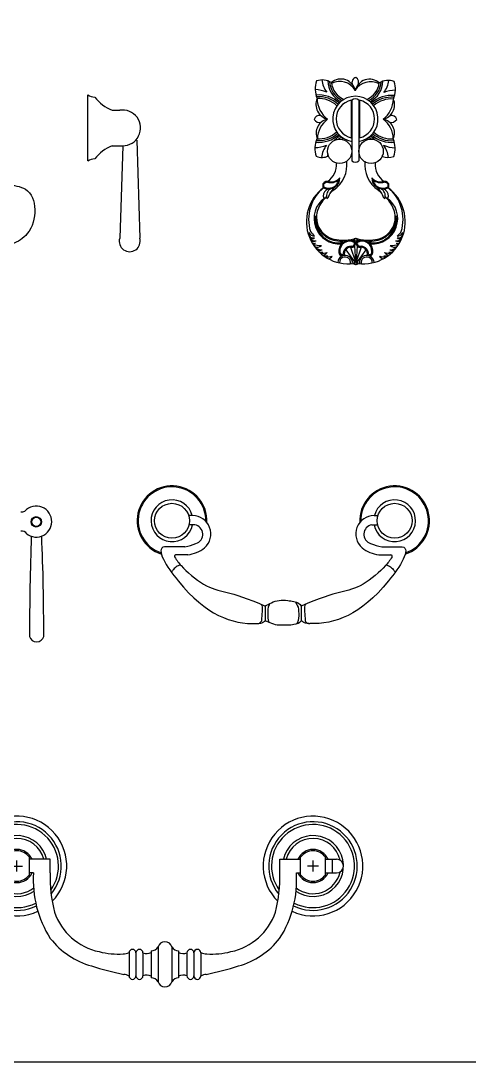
# Model space of a CAD drawing. Header units: millimetres. Extents: x -159347 to -158123, y -76894 to -75818.
# Drawn here: x -159120.2 to -158991.6, y -76894.1 to -76595.7 of the extents above; entities that cross this region are included whole.
import ezdxf

# ---------------------------------------------------------------- set-up
doc = ezdxf.new("R2010")
doc.units = ezdxf.units.MM
doc.header["$LTSCALE"] = 2
doc.header["$MEASUREMENT"] = 0
doc.layers.get('0').update_dxf_attribs({"linetype": 'CONTINUOUS'})
doc.layers.get('Defpoints').update_dxf_attribs({"linetype": 'CONTINUOUS'})
doc.layers.add('7主线', color=7, linetype='CONTINUOUS')
doc.layers.add('9细线', color=9, linetype='CONTINUOUS')
doc.layers.add('标注', color=7, linetype='CONTINUOUS', lineweight=25)

# ---------------------------------------------------------------- blocks, each defined once
blk = doc.blocks.new('A$C1F253A89')
for p, q in [((10.54821359550715, 36.45615993195179), (7.373178994953379, 36.45615993195179)), ((8.563803994956286, 32.48740993195179), (8.563803994956286, 36.45615993195179)), ((10.54821359550715, 31.96172703919274), (10.54821359550715, 36.98184282471085)), ((14.1200885955086, 32.8842849319517), (14.1200885955086, 36.05928493195188)), ((17.69196359550642, 31.96172703919274), (17.69196359550642, 36.98184282471085)), ((23.64508859550642, 36.45615993195179), (17.69196359550642, 36.45615993195179)), ((23.64508859550642, 32.48740993195179), (23.64508859550642, 36.45615993195179)), ((89.4950885954904, 36.45615993195179), (95.4482135954904, 36.45615993195179)), ((89.4950885954904, 32.48740993195179), (89.4950885954904, 36.45615993195179)), ((95.4482135954904, 31.96172703919274), (95.4482135954904, 36.98184282471085)), ((99.02008859548825, 32.8842849319517), (99.02008859548825, 36.05928493195188)), ((102.5919635954897, 31.96172703919274), (102.5919635954897, 36.98184282471085)), ((102.5919635954897, 36.45615993195179), (105.7669981960434, 36.45615993195179)), ((104.5763731960405, 32.48740993195179), (104.5763731960405, 36.45615993195179)), ((5.388838595507875, 34.48350328293327), (5.388838595507875, 34.46006658096985)), ((12.53258859550715, 34.47178493195179), (15.70758859550642, 34.47178493195179)), ((100.6075885954897, 34.47178493195179), (97.43258859549042, 34.47178493195179)), ((107.7513385954889, 34.48350328293327), (107.7513385954889, 34.46006658096985)), ((10.54821359550715, 32.48740993195179), (7.373178994953379, 32.48740993195179)), ((18.88258859550933, 32.48740993195179), (17.69196359550642, 32.48740993195179)), ((94.2575885954875, 32.48740993195179), (95.4482135954904, 32.48740993195179)), ((102.5919635954897, 32.48740993195179), (105.7669981960434, 32.48740993195179)), ((46.25893697909577, 9.598570119685515), (46.25893697909577, 3.002531792121772)), ((48.25893697910306, 9.598570119685515), (48.25893697909214, 3.002531792122681)), ((50.25893697910305, 9.598570119685515), (50.25893697909579, 3.002531792116768)), ((52.64773453867475, 10.15740558804782), (52.64773453866382, 2.443696323760375)), ((54.57008859549842, 11.28989213521117), (54.57008859550569, 1.311209776571103)), ((58.57008859549842, 11.28989213521026), (58.57008859549842, 1.311209776591113)), ((60.49244265232211, 10.15740558804782), (60.49244265233301, 2.443696323760375)), ((62.88124021189378, 9.598570119685515), (62.88124021190107, 3.002531792116768)), ((64.88124021189378, 9.598570119685515), (64.88124021190468, 3.002531792122681)), ((66.88124021190103, 9.598570119685515), (66.88124021190103, 3.002531792121772))]:
    blk.add_line(p, q)
for centre, radius, start, end in [((14.1200885955086, 34.47178493195179), 14.2875, 314.991079530778, 294.7798865348313), ((99.02008859548825, 34.47178493195179), 14.2875, 245.2201134651687, 225.008920469222), ((14.1200885955086, 34.47178493195179), 12.7, 320.5411481191632, 295.9898273331093), ((14.1200885955086, 34.47178493195179), 11.90625, 324.4244678678556, 296.876236507007), ((99.02008859548825, 34.47178493195179), 12.7, 244.0101726668907, 219.4588518808369), ((99.02008859548825, 34.47178493195179), 11.90625, 243.123763492993, 215.5755321321445), ((14.1200885955086, 34.47178493195179), 8.73125, 13.13655878697399, 304.5124029505994), ((14.1200885955086, 34.47178493195179), 7.9375, 14.477512185879, 167.5461270112089), ((99.02008859548825, 34.47178493195179), 8.73125, 235.4875970494006, 166.863441213026), ((99.02008859548825, 34.47178493195179), 7.9375, 12.45387298879107, 165.522487814121), ((14.1200885955086, 34.47178493195179), 4.762499999999998, 24.62431835225878, 155.3756816477411), ((14.1200885955086, 34.47178493195179), 4.365624999999996, 35.09680122767179, 144.9031987723282), ((99.02008859548825, 34.47178493195179), 4.762499999999998, 24.62431835225878, 155.3756816477411), ((99.02008859548825, 34.47178493195179), 4.365624999999996, 35.09680122767179, 144.9031987723282), ((7.373178994953379, 34.47178493195179), 1.98437500000001, 90, 270), ((105.7669981960434, 34.47178493195179), 1.98437500000001, 270, 90), ((14.1200885955086, 34.47178493195179), 7.9375, 192.453872988791, 307.8119634110415), ((14.1200885955086, 34.47178493195179), 4.762499999999998, 204.6243183522588, 335.3756816477412), ((14.1200885955086, 34.47178493195179), 4.365624999999996, 215.0968012276718, 324.9031987723282), ((49.59721769495899, 30.35200694781634), 30.78877046297277, 176.0229694142603, 212.722961053662), ((65.05017281903656, 31.3451834267812), 41.42083631394628, 178.4198036263478, 194.1216111749323), ((48.09000437196028, 31.3451834267812), 41.42083631394628, 345.8783888250678, 1.580196373652139), ((63.54295949603785, 30.35200694781634), 30.78877046297277, 327.277038946338, 3.977030585739634), ((99.02008859548825, 34.47178493195179), 7.9375, 232.1880365889585, 347.5461270112087), ((99.02008859548825, 34.47178493195179), 4.762499999999998, 204.6243183522588, 335.3756816477412), ((99.02008859548825, 34.47178493195179), 4.365624999999996, 215.0968012276718, 324.9031987723282), ((41.29232769458849, 26.92922703510885), 17.36964764818066, 199.1219008054432, 257.995357263114), ((71.84784949640834, 26.92922703510885), 17.36964764818066, 282.0046427368859, 340.8780991945568), ((41.86744308151264, 28.13375950685486), 23.20213368367259, 218.4426001271795, 253.9912489874649), ((56.57008859549842, 10.70655880187769), 2.083333333333118, 16.26020470830987, 163.7397952916651), ((71.27273410948419, 28.13375950685486), 23.20213368367259, 286.0087510125351, 321.5573998728205), ((43.06085904859447, 30.40663016872986), 21.16279328262458, 255.2691137792802, 274.1017130780165), ((44.21984384617917, 14.61805676063477), 5.331827870964271, 273.8147646004067, 292.5372139422366), ((47.25893697909579, 9.598570119685515), 1, 0, 180), ((49.25893697910304, 9.598570119685515), 1, 0, 180), ((51.30309378367837, 12.285906704848), 2.883061108352319, 248.7665075423871, 297.8004396833014), ((52.47729226718456, 12.64453079829673), 2.492958559496299, 273.9203406993044, 327.0855658131603), ((60.66288492381229, 12.64453079829673), 2.492958559496299, 212.9144341868397, 266.0796593006956), ((61.83708340731846, 12.285906704848), 2.883061108352319, 242.1995603166987, 291.2334924576129), ((63.88124021189378, 9.598570119685515), 1, 0, 180), ((65.88124021190106, 9.598570119685515), 1, 0, 180), ((68.92033334481766, 14.61805676063477), 5.331827870964271, 247.4627860577634, 266.1852353995933), ((70.07931814240236, 30.40663016872986), 21.16279328262458, 265.8982869219836, 284.7308862207198), ((61.53662085210179, 87.2834065634147), 85.52172558107985, 252.2532090569091, 258.6963086225414), ((44.317684422841, -0.3868720780642434), 3.834695461771451, 59.52475728791445, 83.1723444863307), ((47.25893697909579, 3.002531792121772), 1, 180, 0), ((49.25893697910304, 3.002531792121772), 1, 180, 0), ((51.30309378367837, 0.315195206959288), 2.883061108353528, 62.19956031669862, 111.2334924576129), ((61.83708340731846, 0.315195206959288), 2.883061108353528, 68.76650754238706, 117.8004396833013), ((63.88124021189378, 3.002531792121772), 1, 180, 0), ((65.88124021190106, 3.002531792121772), 1, 180, 0), ((68.82249276815583, -0.3868720780642434), 3.834695461771451, 96.82765551366928, 120.4752427120855), ((51.60355633889503, 87.2834065634147), 85.52172558107985, 281.3036913774586, 287.7467909430908), ((52.47729226718456, -0.04342888648943701), 2.492958559496299, 32.91443418683968, 86.0796593006956), ((56.57008859549842, 1.894543109929599), 2.083333333333118, 196.2602047083349, 343.7397952916902), ((60.66288492381229, -0.04342888648943701), 2.492958559496299, 93.92034069930442, 147.0855658131603)]:
    blk.add_arc(centre, radius, start, end)

msp = doc.modelspace()

# ---------------------------------------------------------------- linework, layer by layer
at = {"layer": '7主线', "color": 0, "ltscale": 15}
for p, q in [((-159100.9480428023, -76635.83574797097), (-159100.9480428023, -76616.83574797097)), ((-159025.438535379, -76618.42463114075), (-159025.438535379, -76629.15962066101)), ((-159025.2385353789, -76618.38379898768), (-159025.2385353789, -76635.82003756371)), ((-159023.2385353789, -76618.38379898768), (-159023.2385353789, -76635.82003756371)), ((-159023.0385353788, -76618.42463114075), (-159023.0385353788, -76629.15962066101)), ((-159093.9480428023, -76621.26419799685), (-159091.8154238304, -76621.30558496382)), ((-159086.9480428023, -76629.86919411816), (-159086.0681834353, -76657.9952659501)), ((-159100.9759694102, -76631.33566998082), (-159100.9480428023, -76631.33582596233)), ((-159093.9480428023, -76631.48468159916), (-159090.9618797274, -76631.4844839254)), ((-159090.962558265, -76631.48448397031), (-159091.8227816517, -76657.97791550081)), ((-159070.9270500791, -76737.48165834928), (-159072.043552748, -76737.48165834928)), ((-159018.8686035295, -76737.48165834928), (-159017.7521008607, -76737.48165834928)), ((-159070.2831903577, -76740.12266468906), (-159071.9621014673, -76740.12266468906)), ((-159019.512463251, -76740.12266468906), (-159017.8335521416, -76740.12266468906)), ((-159073.1013198766, -76746.44770291794), (-159077.2341004448, -76746.44770291794)), ((-159016.694333732, -76746.44770291794), (-159012.5615531638, -76746.44770291794)), ((-159072.2803702659, -76748.73045192669), (-159075.7674461302, -76748.73045192669)), ((-159017.5152833428, -76748.73045192669), (-159014.0282074787, -76748.73045192669))]:
    msp.add_line(p, q, dxfattribs=at)
for centre, radius in [((-159028.7385353789, -76633.07275009587), 3.5), ((-159019.7385353789, -76633.0465027329), 3.5), ((-159024.2385353789, -76658.37814806239), 0.4328007326056283), ((-159023.9631189385, -76658.37814806239), 0.4328007326056283), ((-159024.2385353789, -76665.12983477434), 0.4328007326056283), ((-159023.9631189385, -76665.12983477434), 0.4328007326056283), ((-159076.8228390153, -76738.9508155143), 5), ((-159012.9728145933, -76738.9508155143), 5), ((-159115.731448414, -76739.25448181838), 1.5), ((-159115.731448414, -76739.25448181838), 1.3)]:
    msp.add_circle(centre, radius, dxfattribs=at)
for centre, radius, start, end in [((-159033.7199432616, -76617.31020229842), 4.703288380534608, 56.49040480394409, 110.4450388914411), ((-159028.3586724072, -76616.51095407599), 4.170424158131602, 10.80302961974056, 131.5236422422263), ((-159023.742715755, -76613.30765774864), 1.4614490625759, 103.8736315198835, 208.0966144999111), ((-159020.176777678, -76616.56718902115), 4.170424158131602, 47.68877141287782, 168.4093840382662), ((-159024.9114510882, -76613.28115101976), 1.614975711554273, 333.3041314587689, 59.55577311946154), ((-159014.8269994266, -76617.4400553087), 4.703288380534608, 68.76737476103995, 122.7220088550966), ((-159028.6271611126, -76615.24678151432), 7.131749718691692, 160.8152949884676, 202.0570520116394), ((-159025.1436313366, -76612.63114944223), 6.02752237000217, 187.2194817450527, 246.8909099422461), ((-159023.3381849918, -76612.64355844766), 6.02752237000217, 293.2642098031561, 351.9929319081467), ((-159019.890937601, -76615.30682641422), 7.131749718691692, 337.155361639466, 18.39711866298441), ((-159098.8950029849, -76614.15356732585), 3.377730821765219, 232.5682265407851, 269.1002590943886), ((-159090.0051604539, -76610.76864021066), 11.21173735223878, 217.0950790363206, 249.410229528261), ((-159031.1084175047, -76619.5637391609), 4.441878591052498, 158.3499141904852, 255.7573352138498), ((-159034.7739757525, -76625.62803285944), 7.716967772102237, 46.97159687940523, 93.43941837054116), ((-159024.2385353789, -76623.79212590089), 6.5, 278.849883099987, 261.1501169000131), ((-159024.2385353789, -76623.79212590089), 5.5, 102.602264839211, 257.3977351607891), ((-159024.2385353789, -76619.4395466485), 1.454167501807698, 46.55336334153204, 133.446636658468), ((-159024.2385353789, -76623.79212590089), 5.5, 282.6022648392109, 77.39773516078904), ((-159013.887399604, -76625.77158829532), 7.716967772102237, 85.77299528149923, 131.2845299519695), ((-159017.2392073115, -76619.7258522901), 4.253761960990584, 283.0898385988247, 22.82690722619288), ((-159090.962558265, -76626.35930468568), 5.125179284634144, 270.0000000066701, 99.57897808057368), ((-159034.4991899582, -76624.45858084023), 1.685065644799186, 78.80802386018948, 161.3705991350059), ((-159034.5172641127, -76622.92752296514), 1.864911211149566, 212.1638492425725, 285.5152817218897), ((-159031.4476310243, -76627.82789352162), 4.029901298518076, 100.778147066927, 204.5926218742892), ((-159017.0294397335, -76627.82789352162), 4.029901298518076, 335.4073781257108, 79.221852933073), ((-159013.959806645, -76622.92752296514), 1.864911211149566, 254.4847182781102, 327.8361507574275), ((-159013.9778807996, -76624.45858084023), 1.685065644799186, 18.62940086499413, 101.1919761398106), ((-159034.75831426, -76621.77825635242), 7.716967772102237, 266.0944078279829, 312.1629803884238), ((-159013.8712614488, -76621.804642568), 7.716967772102237, 228.6530804349958, 273.7608309159669), ((-159028.6961667833, -76632.2091756636), 7.131749718691692, 157.4767741891956, 198.7185312081086), ((-159025.2340335573, -76634.85306377831), 6.02752237000217, 113.5706270747041, 119.6080203253663), ((-159023.4285460093, -76634.85534461631), 6.02752237000217, 60.32384312621107, 65.34136670427799), ((-159019.9597438979, -76632.22021222004), 7.131749718691692, 341.1367075380777, 22.37846455788824), ((-159090.0051604539, -76641.98023938536), 11.21173735223649, 110.589770471739, 142.9049209636794), ((-159098.8950029849, -76638.59531227016), 3.377730821765219, 90.89974090561138, 127.4317734592149), ((-159033.7719920062, -76630.10438739543), 4.703288380534608, 249.0887873056652, 292.6770753094164), ((-159035.3665079942, -76636.92721678317), 5.723441613881455, 303.5057402131228, 4.798739514989179), ((-159035.3665079942, -76636.92721678317), 8.72344161388141, 304.2297472767826, 6.637414567739802), ((-159023.8031571754, -76634.22235283011), 1.499520041682876, 163.1812949407219, 196.8187050592781), ((-159028.4174014316, -76630.94722941695), 4.170424158131602, 318.4156618307856, 319.6621125008541), ((-159024.2385353789, -76634.7642899029), 1.454167501807698, 226.553363341532, 313.446636658468), ((-159020.2353199793, -76630.95756568445), 4.170424158131602, 223.9354220580282, 226.3724864723841), ((-159012.8351463233, -76636.92721678317), 8.72344161388141, 173.3625854322602, 235.7702527232175), ((-159012.8351463233, -76636.92721678317), 5.723441613881455, 175.2012604850108, 236.4942597868771), ((-159014.8786170062, -76630.12825503583), 4.703288380534608, 249.0077084186417, 290.766451436881), ((-159032.6384833711, -76642.75302688831), 0.9725598043454828, 155.1992058558031, 274.333051594769), ((-159032.2587227116, -76643.25518325312), 1.556444121319507, 68.73123501933715, 144.2155707314461), ((-159031.8212276372, -76640.66730839701), 3.144721288890194, 256.3190330049218, 359.2095436223033), ((-159031.2483004837, -76638.32651497249), 3.506691465540309, 254.1329591713695, 317.1646977044552), ((-159016.9533538338, -76638.32651497249), 3.506691465540309, 222.8353022955448, 285.8670408286304), ((-159016.3804266802, -76640.66730839701), 3.144721288890194, 180.7904563776968, 283.6809669950782), ((-159015.9429316057, -76643.25518325312), 1.556444121319507, 35.78442926855389, 111.2687649806629), ((-159015.5631709464, -76642.75302688831), 0.9725598043454828, 265.666948405231, 24.80079414419686), ((-159026.1887205154, -76653.24294622676), 12.08478210995499, 126.025612994913, 277.2700037494424), ((-159031.029329005, -76646.02300654861), 2.429631101397076, 114.1249906936586, 178.1784983602198), ((-159025.6732242176, -76648.39135260048), 6.72780087091581, 128.8706820384064, 164.0110968151807), ((-159021.9669715726, -76654.79181229885), 13.6231694580674, 128.5638031470287, 134.6505069003646), ((-159022.0129338019, -76653.24294622676), 12.08478210995499, 262.7299962505576, 53.97438700508701), ((-159022.5284300998, -76648.39135260048), 6.72780087091581, 15.9889031848193, 51.12931796159368), ((-159026.2346827448, -76654.79181229885), 13.6231694580674, 45.34949309963539, 51.43619685297129), ((-159017.1723253124, -76646.02300654861), 2.429631101397076, 1.821501638946034, 65.87500930634144), ((-159028.8121547268, -76652.33153127258), 7.283409818913992, 125.5712283580975, 274.6358597691916), ((-159028.3113569749, -76651.57641278696), 6.852392023663282, 127.7106738572132, 161.4062614460089), ((-159032.9656189948, -76645.92166303456), 0.4927039543040856, 182.805490621985, 337.7034012194829), ((-159032.2365182133, -76646.31847433372), 0.239659273501293, 214.4716691213671, 293.5505245074041), ((-159019.3894995906, -76652.33153127258), 7.283409818913992, 265.3641402308083, 54.42877164190249), ((-159015.965136104, -76646.31847433372), 0.239659273501293, 246.4494754925958, 325.5283308786093), ((-159019.8902973425, -76651.57641278696), 6.852392023663282, 18.59373855399113, 52.28932614278681), ((-159015.2360353227, -76645.92166303456), 0.4927039543040856, 202.2965987805171, 357.1945093771803), ((-159029.0554612286, -76652.02830175095), 6.326322858966073, 155.3672570250958, 257.6848009614179), ((-159019.1461930887, -76652.02830175095), 6.326322858966073, 282.3151990385821, 24.63274297490421), ((-159088.9480428021, -76658.83574797097), 3.00000000000002, 163.3847063714265, 16.2697944417007), ((-159027.7054733999, -76647.54111024039), 11.00414909570113, 255.8003898299166, 286.1106482348006), ((-159025.9067025361, -76661.58661310891), 3.057698609844011, 58.24498118632643, 183.697827688683), ((-159030.776595447, -76657.67533407306), 3.191952473166614, 319.3438066898654, 344.184708842612), ((-159025.3278677531, -76659.44774165007), 1.128865808944954, 254.7284922641334, 24.10879157798029), ((-159022.8737865643, -76659.44774165007), 1.128865808944954, 155.8912084220197, 285.2715077358666), ((-159022.2949517811, -76661.58661310891), 3.057698609844011, 356.3021723113171, 121.7550188136736), ((-159020.4961809176, -76647.54111024039), 11.00414909570113, 253.8893517651994, 284.1996101700835), ((-159017.4250588705, -76657.67533407306), 3.191952473166614, 195.815291157388, 220.6561933101346), ((-159027.2013997358, -76664.99316859213), 2.111287773178669, 351.1062231825124, 177.9415350587593), ((-159027.9928108589, -76661.99669543357), 0.9884204344353816, 167.5626724328652, 304.6844860330731), ((-159025.4317518794, -76662.5436365685), 2.016193542065199, 95.50596351214651, 187.5765111537079), ((-159021.0002545817, -76664.99316859213), 2.111287773178669, 2.058464941240735, 188.8937768174876), ((-159022.7699024379, -76662.5436365685), 2.016193542065199, 352.4234888462921, 84.4940364878535), ((-159020.2088434586, -76661.99669543357), 0.9884204344353816, 235.3155139669269, 12.43732756713487), ((-159076.8228390153, -76738.9508155143), 10, 357.1503342345451, 252.2618374549983), ((-159012.9728145933, -76738.9508155143), 10, 287.7381625450013, 182.8496657654549), ((-159115.731448414, -76739.19933623532), 4.428190295587228, 221.1806361932206, 137.3922838311695), ((-159119.8139155644, -76734.61967497537), 1.7833049941009, 258.5388363951155, 297.4947209361422), ((-159070.9270500791, -76742.72232619615), 5.240667846876875, 311.0039767281948, 90), ((-159018.8686035295, -76742.72232619615), 5.240667846876875, 90, 228.9960232718051), ((-159070.7370345753, -76742.82932163854), 2.744442824334564, 286.8700911400253, 80.48136167175464), ((-159019.0586190334, -76742.82932163854), 2.744442824334564, 99.51863832824537, 253.1299088599747), ((-159119.9765865688, -76743.75332715394), 1.875205679387936, 33.13235242026143, 95.86686027819086), ((-158256.6997764327, -76772.5125631665), 860.9668210590393, 178.0613132766142, 179.9738165672895), ((-159764.1628944598, -76770.922578481), 650.5737352668726, 359.895816368286, 2.429511786021522), ((-159080.5643888236, -76717.13861953048), 30.2443344631277, 284.2858231309162, 290.5647538142352), ((-159073.6649227025, -76738.88094086986), 9.94634875261078, 278.0016767092537, 308.3866391933874), ((-159016.1307309062, -76738.88094086986), 9.94634875261078, 231.6133608066125, 261.9983232907463), ((-159009.2312647852, -76717.13861953048), 30.2443344631277, 249.4352461857647, 255.7141768690838), ((-159075.7366517013, -76749.13175623133), 0.4024840888285948, 94.38804125048189, 196.3189475655573), ((-159014.0590019074, -76749.13175623133), 0.4024840888285948, 343.6810524344427, 85.61195874951814), ((-159052.4150327315, -76766.952285223), 1.471994459541716, 267.6667524200759, 326.6096083447038), ((-159037.3806208771, -76766.952285223), 1.471994459541716, 213.3903916552962, 272.3332475799242), ((-159115.6303473368, -76771.51851241628), 2.122891653750735, 196.4343184230326, 343.9470329861352)]:
    msp.add_arc(centre, radius, start, end, dxfattribs=at)
for points, knots in [([(-159130.9351065526, -76636.97676014144), (-159128.8918653569, -76640.93716589399), (-159127.0626157978, -76640.95541222754), (-159123.5990662483, -76642.78423271014), (-159115.3164675561, -76643.41627566941), (-159115.3583614267, -76655.54495805898), (-159121.0007023127, -76659.0093017765), (-159122.7278427602, -76659.66446821271)], [1.606288131924543, 1.606288131924543, 1.606288131924543, 1.606288131924543, 6.22887085366264, 9.836402558447515, 15.25645475089438, 28.58638182575958, 33.6773256783633, 33.6773256783633, 33.6773256783633, 33.6773256783633]), ([(-159077.2341004448, -76746.44770291794), (-159077.8669338474, -76746.39411554954), (-159082.3211610023, -76746.01693838026), (-159070.001813315, -76765.02162270446), (-159059.7238891271, -76768.61838960582), (-159052.4749599781, -76768.42305930967)], [0, 0, 0, 0, 1.728414981092715, 12.16552873312658, 37.61724704975601, 37.61724704975601, 37.61724704975601, 37.61724704975601]), ([(-159012.5615531638, -76746.44770291794), (-159011.9287197612, -76746.39411554954), (-159007.4744926066, -76746.01693838026), (-159019.7938402939, -76765.02162270446), (-159030.0717644816, -76768.61838960582), (-159037.3206936306, -76768.42305930967)], [0, 0, 0, 0, 1.728414981092715, 12.16552873312658, 37.61724704975601, 37.61724704975601, 37.61724704975601, 37.61724704975601]), ([(-159076.1229206817, -76749.24484786027), (-159075.37895644, -76750.39163433504), (-159073.6844196472, -76752.61257318092), (-159067.4550268002, -76758.05301510985), (-159060.7142140161, -76759.44696014465), (-159055.3959122273, -76761.11723519984), (-159050.0622038071, -76763.4064542354)], [1.19686844911314, 1.19686844911314, 1.19686844911314, 1.19686844911314, 3.717267273439326, 9.581557770047905, 15.53782326362631, 23.67416543424697, 23.67416543424697, 23.67416543424697, 23.67416543424697]), ([(-159013.6727329269, -76749.24484786027), (-159014.4166971686, -76750.39163433504), (-159016.1112339617, -76752.61257318092), (-159022.3406268085, -76758.05301510985), (-159029.0814395926, -76759.44696014465), (-159034.3997413813, -76761.11723519984), (-159039.7334498017, -76763.4064542354)], [1.19686844911314, 1.19686844911314, 1.19686844911314, 1.19686844911314, 3.717267273439326, 9.581557770047905, 15.53782326362631, 23.67416543424697, 23.67416543424697, 23.67416543424697, 23.67416543424697]), ([(-159050.2121793852, -76763.4064542354), (-159049.5783126048, -76763.13428866719), (-159047.4242242702, -76761.78512481393), (-159044.973291318, -76761.56296724541), (-159041.3681842076, -76762.15912309903), (-159039.9690144771, -76762.70997448344), (-159039.7334498017, -76763.4064542354)], [0, 0, 0, 0, 2.056428655763183, 6.988422672602058, 8.58562260487049, 11.39052848302196, 11.39052848302196, 11.39052848302196, 11.39052848302196]), ([(-159052.2508059692, -76768.41508980989), (-159051.8187440499, -76768.37828902162), (-159051.1129882971, -76768.31817641541), (-159050.4616442967, -76767.84379249631), (-159050.1474604931, -76767.65341240812), (-159050.0622038069, -76767.60295316446)], [0, 0, 0, 0, 1.268704636524454, 2.072377952250592, 2.369879781968448, 2.369879781968448, 2.369879781968448, 2.369879781968448]), ([(-159050.2121793852, -76767.60295316443), (-159049.5750231037, -76767.80454017955), (-159047.3659715093, -76768.86439276123), (-159044.9627821738, -76768.86550301516), (-159041.4659159271, -76768.66324193386), (-159040.1559869634, -76768.18775689072), (-159039.7334498017, -76767.60295316449)], [0, 0, 0, 0, 1.999147742720838, 6.931141759559712, 8.528341691828146, 11.03876601251956, 11.03876601251956, 11.03876601251956, 11.03876601251956]), ([(-159037.5448476395, -76768.41508980989), (-159037.9769095589, -76768.37828902162), (-159038.6826653116, -76768.31817641541), (-159039.334009312, -76767.84379249631), (-159039.6481931155, -76767.65341240812), (-159039.7334498017, -76767.60295316446)], [0, 0, 0, 0, 1.268704636524454, 2.072377952250592, 2.369879781968448, 2.369879781968448, 2.369879781968448, 2.369879781968448])]:
    msp.add_open_spline(points, degree=3, knots=knots, dxfattribs=at)
for points in [[(-159074.4359993556, -76751.56756969192), (-159075.3026127879, -76751.9985909462), (-159076.4153062651, -76752.9325883043), (-159076.9806210805, -76753.68603720726)], [(-159015.359654253, -76751.56756969192), (-159014.4930408207, -76751.9985909462), (-159013.3803473437, -76752.9325883043), (-159012.8150325281, -76753.68603720726)]]:
    msp.add_spline(points, degree=3, dxfattribs=at)
at = {"layer": '9细线', "color": 0, "ltscale": 15}
for p, q in [((-159024.4705133564, -76660.18209950083), (-159024.2385353789, -76664.69703404175)), ((-159023.7311409611, -76660.18209950083), (-159023.9631189385, -76664.69703404175)), ((-159027.0105443195, -76661.28966255332), (-159024.491849103, -76664.77890938151)), ((-159025.625204351, -76660.53674530578), (-159024.2385353789, -76664.69703404175)), ((-159022.5764499665, -76660.53674530578), (-159023.9631189385, -76664.69703404175)), ((-159021.191109998, -76661.28966255332), (-159023.7098052144, -76664.77890938151)), ((-159050.0622038071, -76763.4064542354), (-159050.0622038071, -76767.60295316449)), ((-159039.7334498017, -76763.4064542354), (-159039.7334498017, -76767.60295316449))]:
    msp.add_line(p, q, dxfattribs=at)
for centre, radius, start, end in [((-159026.4063901158, -76611.6029683848), 7.52752237000217, 187.6818815448284, 216.8568857951466), ((-159036.0367345318, -76624.59985180202), 9.216967772102237, 66.95984798997216, 88.26410510359703), ((-159025.1436313366, -76612.63114944223), 7.02752237000217, 181.9531455931838, 241.9923363408122), ((-159025.1436313366, -76612.63114944223), 6.52752237000217, 183.9803794009563, 243.9725834143749), ((-159028.6792332327, -76618.03834323175), 5.006742828552671, 29.49735878249141, 118.7166611106993), ((-159019.8394123385, -76618.53172284985), 5.370500588114249, 63.12236029862431, 146.571117905635), ((-159023.3381849918, -76612.64355844766), 6.52752237000217, 296.1557509212926, 355.2320342535762), ((-159023.3381849918, -76612.64355844766), 7.02752237000217, 298.1175187872735, 357.2592680605694), ((-159022.0614126052, -76611.63283183088), 7.52752237000217, 322.3555278544678, 351.5305321096802), ((-159012.6106272172, -76624.76086167853), 9.216967772102237, 90.9483085471998, 112.2525656616474), ((-159034.7739757525, -76625.62803285944), 8.716967772102237, 46.97159687940523, 95.13076519843496), ((-159034.7739757525, -76625.62803285944), 8.216967772102237, 46.97159687940523, 94.47127963213663), ((-159027.4966387425, -76617.71918597037), 7.743036927163487, 181.5228722802021, 232.5843771244737), ((-159013.887399604, -76625.77158829532), 8.716967772102237, 84.0816484556828, 131.1829369306082), ((-159013.887399604, -76625.77158829532), 8.216967772102237, 84.74113402647347, 131.0963093202524), ((-159020.9147809866, -76617.84968901888), 7.599544442057753, 307.6203127050563, 358.2964331232704), ((-159028.0918960215, -76629.56100170541), 7.02030620561688, 125.827891995853, 179.542876942058), ((-159020.3523751062, -76629.54406195675), 6.987392373308345, 0.3203692061168046, 54.30886185541419), ((-159034.75831426, -76621.77825635242), 8.716967772102237, 264.4030610002501, 311.8205874013689), ((-159034.75831426, -76621.77825635242), 8.216967772102237, 265.0625465646121, 311.8465857497857), ((-159025.2340335573, -76634.85306377831), 7.02752237000217, 118.1504953615134, 135.21664678758), ((-159025.2340335573, -76634.85306377831), 6.52752237000217, 116.3010499485219, 126.2819199664089), ((-159023.4285460093, -76634.85534461631), 6.52752237000217, 54.39346220716619, 62.63619740563572), ((-159023.4285460093, -76634.85534461631), 7.02752237000217, 46.83231683922406, 60.80453739893218), ((-159013.8712614488, -76621.804642568), 8.716967772102237, 228.7787495860434, 275.4521777387149), ((-159013.8712614488, -76621.804642568), 8.216967772102237, 228.854093954204, 274.7926921802987), ((-159036.0293967069, -76622.79612934773), 9.216967772102237, 271.2697210918682, 292.5739782070414), ((-159026.5051160042, -76635.87093677362), 7.52752237000217, 142.6769404063069, 171.8519446547342), ((-159028.8784260594, -76629.07649053252), 5.238301424921672, 313.908700801472, 314.0161313114666), ((-159012.602754774, -76622.8257237778), 9.216967772102237, 247.2812605353089, 268.5855176538111), ((-159022.1600393345, -76635.87642582612), 7.52752237000217, 8.00329409026873, 37.17829834242885), ((-159025.2340335573, -76634.85306377831), 7.02752237000217, 170.921518707891, 177.5806806065149), ((-159023.4285460093, -76634.85534461631), 7.02752237000217, 2.274558138953111, 5.395837495589743), ((-159032.6253542207, -76642.75188223852), 0.7840252648701403, 155.6776081024996, 277.8922286584232), ((-159032.2587227116, -76643.25518325312), 1.356444121319507, 68.73123501933715, 144.2155707314461), ((-159031.8212276372, -76640.66730839701), 2.944721288890194, 256.3190330049218, 349.2329828040731), ((-159031.2483004837, -76638.32651497249), 3.70669146554031, 254.1329591713695, 308.7469674647008), ((-159016.9533538338, -76638.32651497249), 3.70669146554031, 231.2530325352992, 285.8670408286304), ((-159016.3804266802, -76640.66730839701), 2.944721288890194, 190.7670171959269, 283.6809669950782), ((-159015.9429316057, -76643.25518325312), 1.356444121319507, 35.78442926855389, 111.2687649806629), ((-159015.5763000969, -76642.75188223852), 0.7840252648701403, 262.1077713415768, 24.32239189750037), ((-159025.8926445263, -76652.59198030771), 11.74893983524194, 129.0618689006612, 197.0219828497436), ((-159030.2732810317, -76645.79992867776), 2.257672235394315, 115.1694045582614, 196.8438367821852), ((-159017.9283732858, -76645.79992867776), 2.257672235394315, 343.1561632178147, 64.83059544173861), ((-159022.3090097911, -76652.59198030771), 11.74893983524194, 342.9780171502563, 50.93813109933872), ((-159028.9439975519, -76652.53087745557), 6.794014114375446, 171.4284571305024, 273.0492768790226), ((-159029.0554612286, -76652.02830175095), 6.626322858966497, 175.5855353432351, 257.6848009614179), ((-159019.2576567655, -76652.53087745557), 6.794014114375446, 266.9507231209774, 8.571542869497586), ((-159019.1461930887, -76652.02830175095), 6.626322858966497, 282.3151990385821, 4.4144646567649), ((-159036.2409330175, -76656.58051948695), 1.325888931507769, 168.3828127436711, 284.2823178167827), ((-159036.0038536288, -76655.72127063337), 1.646045843976487, 201.0880993417565, 272.4040155604585), ((-159031.4046580229, -76652.11954309806), 6.931536024014922, 214.3570957783275, 229.1897060707004), ((-159011.9607213, -76656.58051948695), 1.325888931507769, 255.7176821832172, 11.61718725632889), ((-159016.7969962945, -76652.11954309806), 6.931536024014922, 310.8102939292996, 325.6429042216725), ((-159012.1978006884, -76655.72127063337), 1.646045843976487, 267.5959844395415, 338.9119006582434), ((-159036.7543246933, -76656.32719387425), 1.752878818693293, 251.9528472795332, 298.6521187222858), ((-159035.6015831215, -76656.46775280594), 2.281360086248906, 221.9849186730997, 274.2038894088275), ((-159036.109267378, -76654.94257486111), 3.85986520006672, 257.4184753988282, 280.0702906185276), ((-159035.85250455, -76657.1572999607), 2.281360086248906, 250.5586167668725, 274.2038894088275), ((-159036.3601888066, -76655.63212201587), 3.85986520006672, 267.9175335607486, 280.0702906185276), ((-159034.0367035335, -76653.13908413451), 6.931536024014922, 250.1307942110657, 270.3896717061159), ((-159035.124790353, -76658.87851864789), 1.646045843976487, 242.2880649715174, 313.6039811937884), ((-159027.7054733999, -76647.54111024039), 11.30414909570113, 255.8003898299166, 267.8560400648976), ((-159025.9060443385, -76661.61984471622), 2.786284804061104, 60.63082520724834, 186.1070144161348), ((-159028.8011935083, -76658.65269840977), 0.6977041418239179, 288.2592098086785, 344.6538048618363), ((-159025.4912052632, -76662.52721445699), 2.259553176829743, 88.86028074940462, 182.8634511412325), ((-159025.3278677531, -76659.44774165007), 0.8288658089449541, 261.7878807629924, 17.99626716008554), ((-159022.8486474884, -76659.44201196296), 0.8511130362682129, 162.9179133893433, 290.7097357428852), ((-159022.2948580229, -76661.60032360643), 2.769415267422365, 354.8601098767759, 119.5863293127615), ((-159022.7699024379, -76662.5436365685), 2.3161935420652, 357.6319257960865, 84.4940364878535), ((-159020.4961809176, -76647.54111024039), 11.30414909570113, 272.1439599351024, 284.1996101700835), ((-159019.4004608092, -76658.65269840977), 0.6977041418239179, 195.3461951381637, 251.7407901913215), ((-159014.164950784, -76653.13908413451), 6.931536024014922, 269.610328293884, 289.8692057889343), ((-159013.0768639645, -76658.87851864789), 1.646045843976487, 226.3960188062116, 297.7119350284826), ((-159012.6000711959, -76656.46775280594), 2.281360086248906, 265.7961105911725, 318.0150813269002), ((-159012.0923869393, -76654.94257486111), 3.85986520006672, 259.9297093814723, 282.5815246011717), ((-159012.3491497673, -76657.1572999607), 2.281360086248906, 265.7961105911725, 289.4413832331276), ((-159011.8414655107, -76655.63212201587), 3.85986520006672, 259.9297093814723, 272.0824664392514), ((-159011.4473296241, -76656.32719387425), 1.752878818693293, 241.3478812777142, 288.0471527204668), ((-159033.9705938352, -76659.03787865376), 2.281360086248906, 221.9849186730997, 274.2038894088275), ((-159034.478278092, -76657.51270070892), 3.85986520006672, 259.3744661964331, 280.0702906185276), ((-159033.7196724066, -76659.72742580852), 2.281360086248906, 242.6245614299995, 274.2038894088275), ((-159034.2273566633, -76658.2022478637), 3.85986520006672, 266.5696082458966, 280.0702906185276), ((-159034.188494524, -76655.35977673391), 6.931536024014922, 269.9107906430928, 285.4804524191962), ((-159033.7448012433, -76661.18456666426), 1.646045843976487, 276.4828475636775, 328.6947619104178), ((-159032.2765389583, -76660.77623127485), 2.281360086248906, 241.6864162842026, 274.2038894088275), ((-159032.7842232149, -76659.25105333002), 3.85986520006672, 263.8792477532004, 280.0702906185276), ((-159032.7453610756, -76656.40858220024), 6.931536024014922, 269.3048513352269, 285.4804524191962), ((-159032.3016677948, -76662.2333721306), 1.646045843976487, 281.1734127254115, 328.6947619104178), ((-159027.2013997358, -76664.99316859213), 1.611287773178669, 351.1062231825124, 177.9415350587593), ((-159027.9928108589, -76661.99669543357), 0.6884204344353339, 173.2906935378003, 290.8365733386304), ((-159021.0002545817, -76664.99316859213), 1.611287773178669, 2.058464941240735, 188.8937768174876), ((-159020.2088434586, -76661.99669543357), 0.6884204344353817, 248.9879084558374, 12.43732756713487), ((-159015.4562932418, -76656.40858220024), 6.931536024014922, 254.5195475808038, 270.6951486647731), ((-159015.8999865227, -76662.2333721306), 1.646045843976487, 211.3052380895795, 258.8265872745885), ((-159015.9251153592, -76660.77623127485), 2.281360086248906, 265.7961105911725, 298.3135837157974), ((-159015.4174311023, -76659.25105333002), 3.85986520006672, 259.9297093814723, 276.1207522467995), ((-159014.0131597933, -76655.35977673391), 6.931536024014922, 254.5195475808038, 270.0892093569072), ((-159014.4568530742, -76661.18456666426), 1.646045843976487, 211.3052380895795, 263.5171524363226), ((-159014.4819819107, -76659.72742580852), 2.281360086248906, 265.7961105911725, 297.3754385700003), ((-159013.9742976541, -76658.2022478637), 3.85986520006672, 259.9297093814723, 273.4303917541034), ((-159014.2310604821, -76659.03787865376), 2.281360086248906, 265.7961105911725, 318.0150813269002), ((-159013.7233762254, -76657.51270070892), 3.85986520006672, 259.9297093814723, 280.6255338035669), ((-159076.8228390153, -76738.9508155143), 9.705814051751076, 358.9873604864537, 251.2391080133448), ((-159012.9728145933, -76738.9508155143), 9.705814051751076, 288.7608919866552, 181.0126395135462), ((-159076.8228390153, -76738.9508155143), 6, 14.17353239650155, 348.7372719113354), ((-159012.9728145933, -76738.9508155143), 6, 191.2627280886646, 165.8264676034985)]:
    msp.add_arc(centre, radius, start, end, dxfattribs=at)
for points, knots in [([(-159051.3259191492, -76762.87104420314), (-159050.8435402825, -76763.07371810407), (-159051.0376169825, -76765.6042292666), (-159051.1290979342, -76766.84423063239), (-159051.1779120645, -76767.62933523115), (-159051.1860054337, -76767.76238372938)], [1.088758675455886, 1.088758675455886, 1.088758675455886, 1.088758675455886, 2.446193953922584, 4.404877091310464, 4.804672072167464, 4.804672072167464, 4.804672072167464, 4.804672072167464]), ([(-159048.7577638127, -76762.65341075344), (-159048.79164911, -76762.71462228955), (-159049.4036047406, -76763.73409527875), (-159049.2079916651, -76765.53519851071), (-159049.4766407245, -76767.28666290722), (-159049.0543111003, -76768.03585028724), (-159049.0021035414, -76768.06440941922)], [0.5547550041585165, 0.5547550041585165, 0.5547550041585165, 0.5547550041585165, 1.034080347147377, 3.345589316264498, 5.718361901851728, 5.818868135538571, 5.818868135538571, 5.818868135538571, 5.818868135538571]), ([(-159041.368187068, -76762.22181679116), (-159041.0451350099, -76762.96747037586), (-159040.5420244463, -76763.73409527875), (-159040.4556767569, -76765.52370712048), (-159040.4689884622, -76767.28666290722), (-159041.0007603938, -76768.42732229066), (-159041.1537687914, -76768.46491059674)], [0.5547550041585165, 0.5547550041585165, 0.5547550041585165, 0.5547550041585165, 1.034080347147377, 3.345589316264498, 5.718361901851728, 5.818868135538571, 5.818868135538571, 5.818868135538571, 5.818868135538571]), ([(-159038.4697344595, -76762.87104420314), (-159038.9521133263, -76763.07371810407), (-159038.7580366264, -76765.6042292666), (-159038.6665556745, -76766.84423063239), (-159038.6177415441, -76767.62933523115), (-159038.609648175, -76767.76238372938)], [1.088758675455886, 1.088758675455886, 1.088758675455886, 1.088758675455886, 2.446193953922584, 4.404877091310464, 4.804672072167464, 4.804672072167464, 4.804672072167464, 4.804672072167464])]:
    msp.add_open_spline(points, degree=3, knots=knots, dxfattribs=at)
at = {"layer": 'Defpoints', "color": 0, "linetype": 'ByBlock', "ltscale": 15}
for p in [(-159086.8228390153, -76738.9508155143), (-159002.9728145933, -76738.9508155143), (-159044.916667816, -76768.82181663933)]:
    msp.add_point(p, dxfattribs=at)
at = {"layer": '标注', "color": 7}
msp.add_lwpolyline([(-159347.4097602789, -75818.2864180284), (-158123.1130261657, -75818.2864180284), (-158123.1130261657, -76894.11842590198), (-159347.4097602789, -76894.11842590198)], close=True, dxfattribs=at)

# ---------------------------------------------------------------- block references
at = {"color": 0}
msp.add_blockref('A$C1F253A89', (-159135.4007863383, -76872.38060939865), dxfattribs=at)

doc.saveas('drawing.dxf')
